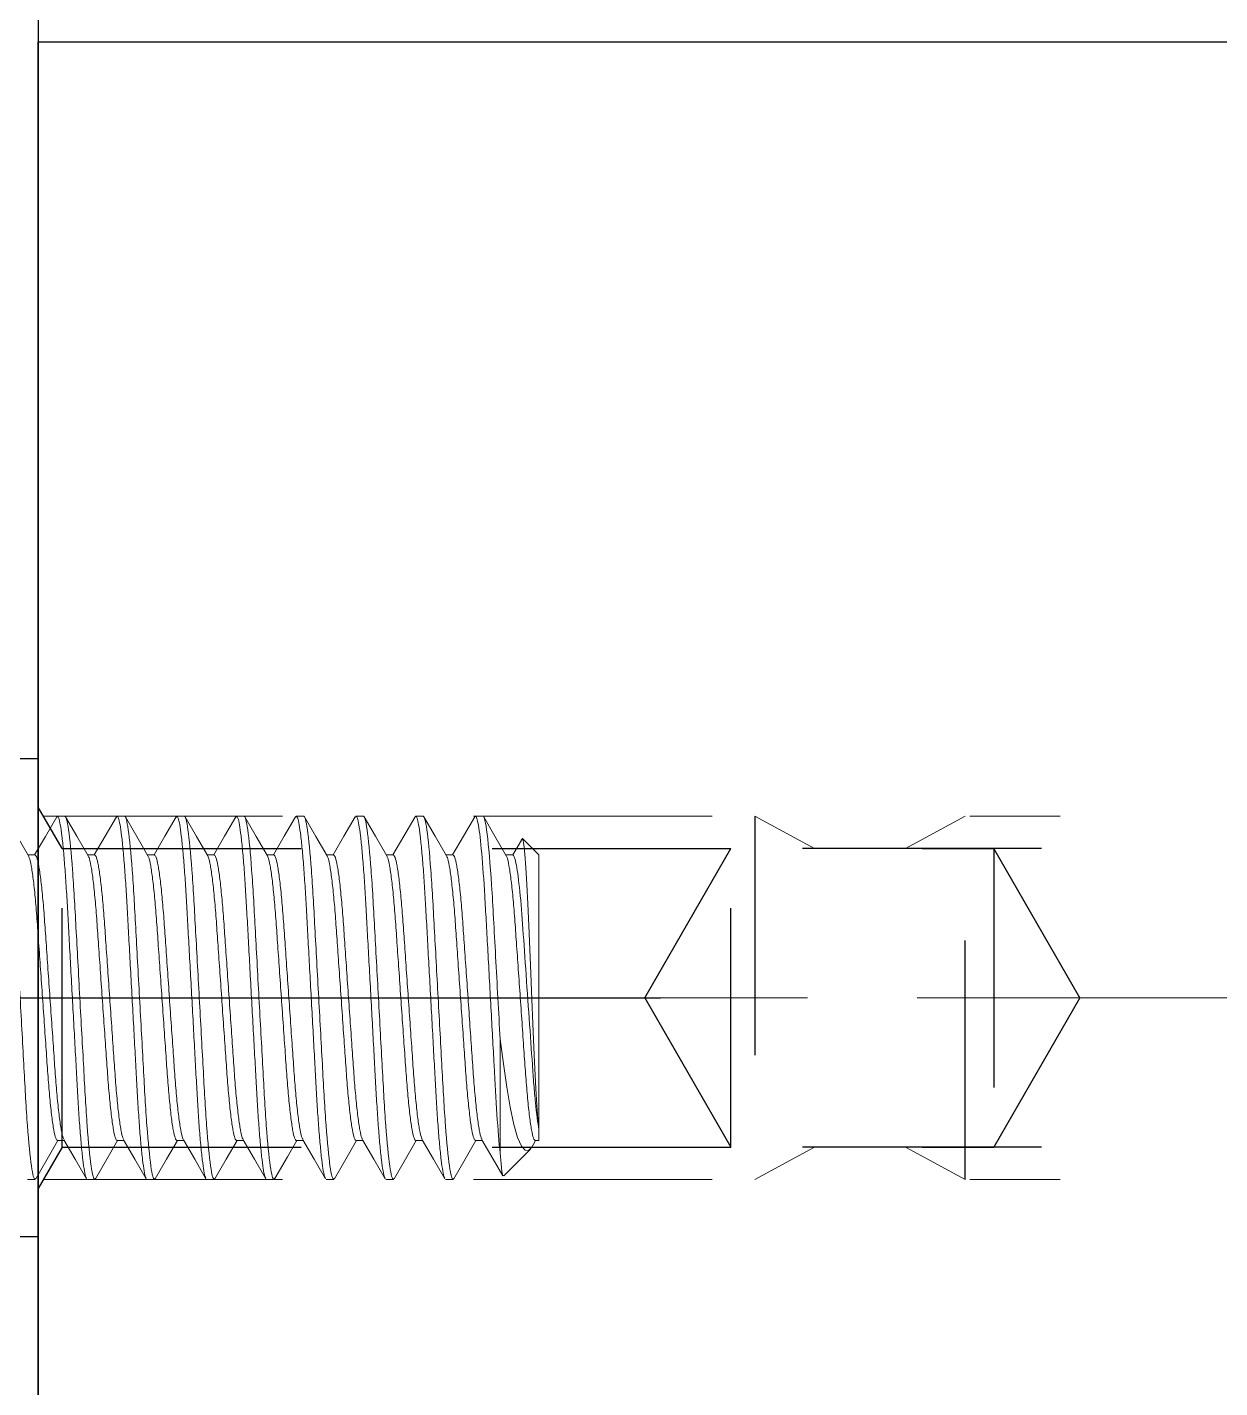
# Model space of a CAD drawing. Extents: x -73 to 76, y -94 to 26.
# Drawn here: x -19.263 to -18.638, y 12.153 to 12.865 of the extents above; entities that cross this region are included whole.
import ezdxf

# ---------------------------------------------------------------- set-up
doc = ezdxf.new("R2010")
doc.units = 0
doc.header["$MEASUREMENT"] = 0
doc.linetypes.add('HIDDEN2', pattern=[0.1875, 0.125, -0.0625])
doc.linetypes.add('SLD-Solid', pattern=[0])
doc.layers.get('0').update_dxf_attribs({"linetype": 'CONTINUOUS'})
for name, color, linetype in [('ARCHETYPE SPACER', 4, 'CONTINUOUS'), ('FASTENERS', 6, 'CONTINUOUS'), ('VENT', 5, 'CONTINUOUS')]:
    doc.layers.add(name, color=color, linetype=linetype)

# ---------------------------------------------------------------- blocks, each defined once
blk = doc.blocks.new('3344 Stile')
blk.add_lwpolyline([(0, 0.113), (-0.713, 0.113, -0.414214), (-0.775, 0.175), (-0.775, 3.74937, -0.341643), (-0.72858, 3.80938, -0.036128), (-0.31693, 3.88502, -0.337021), (-0.25258, 3.84639, 0.306807), (-0.195, 3.80739), (0, 3.80739), (0.195, 3.80739, 0.306807), (0.25258, 3.84639, -0.337021), (0.31693, 3.88502, -0.036128), (0.72858, 3.80938, -0.341643), (0.775, 3.74937), (0.775, 0.175, -0.414214), (0.713, 0.113)], format="xyb", close=True)
blk = doc.blocks.new('A$C3B313A15')
at = {"layer": 'ARCHETYPE SPACER'}
blk.add_lwpolyline([(1.17062, 0), (1.17062, 1), (0.04562, 1), (0.04562, 0.875), (0.18312, 0.875), (0.18312, 0.125), (0.04562, 0.125), (0.04562, 0)], close=True, dxfattribs=at)
at = {"layer": 'ARCHETYPE SPACER', "linetype": 'HIDDEN2', "lineweight": 30, "extrusion": (0.866025, -0.5, 0)}
for points, elevation in [([(1.07969, 0), (1.10471, 0)], 0.71391), ([(0.74578, 0), (0.83595, 0)], 0.29173), ([(0.85961, 0), (0.76945, 0)], 0.48889)]:
    blk.add_lwpolyline(points, dxfattribs=dict(at, elevation=elevation))
at = {"layer": 'ARCHETYPE SPACER', "linetype": 'HIDDEN2', "lineweight": 15, "extrusion": (0, 1, 0)}
for points, elevation in [([(-0.18586, 0), (-0.68312, 0)], 0.595), ([(-1.16788, 0), (-0.79562, 0)], 0.595), ([(-0.9357, 0), (-0.03812, 0)], 0.5), ([(-0.54303, 0), (-1.25312, 0)], 0.5), ([(-0.18586, 0), (-0.68312, 0)], 0.405), ([(-1.16788, 0), (-0.79562, 0)], 0.405)]:
    blk.add_lwpolyline(points, dxfattribs=dict(at, elevation=elevation))
at = {"layer": 'ARCHETYPE SPACER', "linetype": 'HIDDEN2', "lineweight": 15, "extrusion": (-0.476011, -0.87944, 0)}
for points, elevation in [([(0.31973, 0), (0.35527, 0)], -0.84963), ([(0.50691, 0), (0.47138, 0)], -0.7349)]:
    blk.add_lwpolyline(points, dxfattribs=dict(at, elevation=elevation))
at = {"layer": 'ARCHETYPE SPACER', "linetype": 'HIDDEN2', "lineweight": 30, "extrusion": (1, 0, 0)}
for points, elevation in [([(0.405, 0), (0.595, 0)], 0.68562), ([(0.595, 0), (0.405, 0)], 0.79562), ([(0.57809, 0), (0.42191, 0)], 0.67062), ([(0.42191, 0), (0.57809, 0)], 0.80812), ([(0.42191, 0), (0.57809, 0)], 1.15811)]:
    blk.add_lwpolyline(points, dxfattribs=dict(at, elevation=elevation))
at = {"layer": 'ARCHETYPE SPACER', "linetype": 'HIDDEN2', "lineweight": 15, "extrusion": (0.476011, -0.87944, 0)}
for points, elevation in [([(0.98292, 0), (0.94739, 0)], -0.14454), ([(0.79574, 0), (0.83128, 0)], -0.02981)]:
    blk.add_lwpolyline(points, dxfattribs=dict(at, elevation=elevation))
at = {"layer": 'ARCHETYPE SPACER', "linetype": 'HIDDEN2', "lineweight": 30, "extrusion": (0, 1, 0)}
for points, elevation in [([(-0.19563, 0), (-0.80812, 0)], 0.57809), ([(-1.15811, 0), (-0.67062, 0)], 0.57809), ([(-0.19563, 0), (-0.80812, 0)], 0.42191), ([(-1.15811, 0), (-0.67062, 0)], 0.42191)]:
    blk.add_lwpolyline(points, dxfattribs=dict(at, elevation=elevation))
at = {"layer": 'ARCHETYPE SPACER', "linetype": 'HIDDEN2', "lineweight": 30, "extrusion": (0.866025, 0.5, 0)}
for points, elevation in [([(0.00641, 0), (0.09658, 0)], 0.98889), ([(0.12025, 0), (0.03008, 0)], 0.79173), ([(-0.21367, 0), (-0.23868, 0)], 1.21391)]:
    blk.add_lwpolyline(points, dxfattribs=dict(at, elevation=elevation))
blk = doc.blocks.new('A$C675868D8')
at = {"layer": 'FASTENERS', "linetype": 'SLD-Solid', "lineweight": 15}
for p, q in [((0.37843, 0.2815), (0.38234, 0.2815)), ((0.40968, 0.2815), (0.41359, 0.2815)), ((0.44093, 0.2815), (0.44484, 0.2815)), ((0.47218, 0.2815), (0.47609, 0.2815)), ((0.50343, 0.2815), (0.50734, 0.2815)), ((0.53468, 0.2815), (0.53859, 0.2815)), ((0.56593, 0.2815), (0.56984, 0.2815)), ((0.59718, 0.2815), (0.60109, 0.2815)), ((0.62172, 0.26987), (0.61671, 0.2612)), ((0.63039, 0.2612), (0.62172, 0.26987)), ((0.36671, 0.2612), (0.36306, 0.2612)), ((0.39796, 0.2612), (0.39431, 0.2612)), ((0.42921, 0.2612), (0.42556, 0.2612)), ((0.46046, 0.2612), (0.45681, 0.2612)), ((0.49171, 0.2612), (0.48806, 0.2612)), ((0.52296, 0.2612), (0.51931, 0.2612)), ((0.55421, 0.2612), (0.55056, 0.2612)), ((0.58546, 0.2612), (0.58181, 0.2612)), ((0.61671, 0.2612), (0.61306, 0.2612)), ((0.63039, 0.11764), (0.63039, 0.2612)), ((0.61009, 0.16485), (0.61009, 0.1053)), ((0.63039, 0.1118), (0.63039, 0.11764)), ((0.37843, 0.1118), (0.38209, 0.1118)), ((0.40968, 0.1118), (0.41334, 0.1118)), ((0.44093, 0.1118), (0.44459, 0.1118)), ((0.47218, 0.1118), (0.47584, 0.1118)), ((0.50343, 0.1118), (0.50709, 0.1118)), ((0.53468, 0.1118), (0.53834, 0.1118)), ((0.56593, 0.1118), (0.56959, 0.1118)), ((0.59718, 0.1118), (0.60084, 0.1118)), ((0.61199, 0.0934), (0.62589, 0.1073)), ((0.62719, 0.10924), (0.62868, 0.1118)), ((0.62843, 0.1118), (0.63039, 0.1118)), ((0.36671, 0.0915), (0.36281, 0.0915)), ((0.39796, 0.0915), (0.39406, 0.0915)), ((0.42921, 0.0915), (0.42531, 0.0915)), ((0.46046, 0.0915), (0.45656, 0.0915)), ((0.49171, 0.0915), (0.48781, 0.0915)), ((0.52296, 0.0915), (0.51906, 0.0915)), ((0.55421, 0.0915), (0.55031, 0.0915)), ((0.58546, 0.0915), (0.58156, 0.0915))]:
    blk.add_line(p, q, dxfattribs=at)
at = {"layer": 'FASTENERS', "linetype": 'SLD-Solid', "lineweight": 15, "flags": 128}
for points in [[(0.36331, 0.26076), (0.3574, 0.27095), (0.35148, 0.28116)], [(0.37804, 0.28115), (0.37212, 0.27094), (0.36647, 0.2612)], [(0.39456, 0.26077), (0.38864, 0.27096), (0.38273, 0.28116)], [(0.40929, 0.28115), (0.40337, 0.27095), (0.39772, 0.2612)], [(0.42582, 0.26075), (0.42064, 0.26967), (0.41399, 0.28114)], [(0.44054, 0.28115), (0.43462, 0.27095), (0.42897, 0.2612)], [(0.45708, 0.26074), (0.45116, 0.27093), (0.44524, 0.28114)], [(0.47179, 0.28115), (0.46587, 0.27095), (0.46022, 0.2612)], [(0.48833, 0.26074), (0.48241, 0.27093), (0.47649, 0.28114)], [(0.50304, 0.28116), (0.49713, 0.27095), (0.49147, 0.2612)], [(0.51957, 0.26076), (0.51365, 0.27094), (0.50774, 0.28114)], [(0.53429, 0.28116), (0.52838, 0.27096), (0.52272, 0.2612)], [(0.5508, 0.26078), (0.54488, 0.27097), (0.53897, 0.28118)], [(0.56554, 0.28116), (0.55963, 0.27096), (0.55397, 0.2612)], [(0.58205, 0.26078), (0.57613, 0.27098), (0.57021, 0.28119)], [(0.59679, 0.28116), (0.59088, 0.27096), (0.58522, 0.2612)], [(0.61331, 0.26077), (0.6074, 0.27095), (0.60149, 0.28115)], [(0.62117, 0.26891), (0.62121, 0.26917), (0.62172, 0.26987)], [(0.63039, 0.11764), (0.62984, 0.12293), (0.62928, 0.13025), (0.62876, 0.13898), (0.62827, 0.14938), (0.62778, 0.16057), (0.62725, 0.17284), (0.6267, 0.18574), (0.62614, 0.19913), (0.62562, 0.21189), (0.62511, 0.22438), (0.62463, 0.23556), (0.62411, 0.24579), (0.62356, 0.25457), (0.623, 0.26169), (0.62247, 0.26659), (0.62195, 0.26938), (0.62172, 0.26987)], [(0.62711, 0.10928), (0.62663, 0.10828), (0.62496, 0.10659), (0.62321, 0.10671), (0.62125, 0.10894), (0.61924, 0.11344), (0.61726, 0.12018), (0.61532, 0.1292), (0.61358, 0.13975), (0.61184, 0.152), (0.61009, 0.16485)], [(0.3671, 0.09184), (0.37302, 0.10204), (0.37868, 0.1118)], [(0.38183, 0.11225), (0.38775, 0.10205), (0.39366, 0.09185)], [(0.39836, 0.09185), (0.40428, 0.10205), (0.40993, 0.1118)], [(0.41308, 0.11224), (0.419, 0.10205), (0.42491, 0.09185)], [(0.42962, 0.09186), (0.43553, 0.10206), (0.44118, 0.1118)], [(0.44433, 0.11224), (0.45025, 0.10205), (0.45616, 0.09185)], [(0.46087, 0.09186), (0.46679, 0.10207), (0.47243, 0.1118)], [(0.47558, 0.11224), (0.4815, 0.10205), (0.48741, 0.09184)], [(0.49213, 0.09189), (0.49878, 0.10336), (0.50368, 0.1118)], [(0.50684, 0.11224), (0.51275, 0.10204), (0.51867, 0.09184)], [(0.52335, 0.09184), (0.52927, 0.10204), (0.53493, 0.1118)], [(0.53809, 0.11223), (0.544, 0.10204), (0.54992, 0.09184)], [(0.55459, 0.09181), (0.56051, 0.10202), (0.56618, 0.1118)], [(0.56934, 0.11223), (0.57525, 0.10204), (0.58117, 0.09184)], [(0.58584, 0.09181), (0.59176, 0.10202), (0.59743, 0.1118)], [(0.60059, 0.11223), (0.60651, 0.10204), (0.61152, 0.09338)], [(0.61009, 0.1053), (0.61055, 0.09969), (0.61101, 0.09571), (0.61153, 0.09338), (0.61181, 0.09357)]]:
    blk.add_lwpolyline(points, dxfattribs=at)
at = {"layer": 'FASTENERS', "linetype": 'SLD-Solid', "lineweight": 15}
for points, knots in [([(0.36671, 0.0915), (0.36615, 0.0915), (0.36549, 0.09381), (0.36412, 0.10344), (0.3634, 0.11075), (0.36241, 0.12407), (0.36209, 0.12889), (0.3615, 0.13894), (0.36122, 0.14416), (0.3603, 0.16108), (0.3596, 0.17377), (0.3582, 0.19923), (0.35751, 0.21192), (0.35658, 0.22884), (0.3563, 0.23406), (0.35571, 0.24411), (0.35539, 0.24893), (0.3544, 0.26225), (0.35369, 0.26956), (0.35231, 0.27919), (0.35165, 0.2815), (0.35109, 0.2815)], [0, 0, 0, 0, 0.125, 0.125, 0.25, 0.25, 0.3125, 0.3125, 0.375, 0.375, 0.5, 0.5, 0.625, 0.625, 0.6875, 0.6875, 0.75, 0.75, 0.875, 0.875, 1, 1, 1, 1]), ([(0.39365, 0.09212), (0.39355, 0.09224), (0.3932, 0.09264), (0.39256, 0.09576), (0.39173, 0.10143), (0.3909, 0.10943), (0.39008, 0.11928), (0.38931, 0.13059), (0.38862, 0.14311), (0.38788, 0.15672), (0.38708, 0.17132), (0.38625, 0.1865), (0.38541, 0.20168), (0.38461, 0.21628), (0.38387, 0.22989), (0.38318, 0.24241), (0.38241, 0.25372), (0.38159, 0.26358), (0.38076, 0.27156), (0.37993, 0.2773), (0.37915, 0.28085), (0.37867, 0.28129), (0.37843, 0.2815)], [0, 0, 0, 0, 0.021791, 0.073266, 0.125624, 0.178209, 0.230344, 0.281388, 0.330998, 0.381548, 0.433387, 0.485896, 0.538405, 0.590245, 0.640795, 0.690405, 0.741449, 0.793584, 0.846169, 0.898527, 0.950002, 1, 1, 1, 1]), ([(0.39796, 0.0915), (0.3974, 0.0915), (0.39674, 0.09381), (0.39537, 0.10344), (0.39465, 0.11075), (0.39366, 0.12407), (0.39334, 0.12889), (0.39275, 0.13894), (0.39247, 0.14416), (0.39155, 0.16108), (0.39085, 0.17377), (0.38945, 0.19923), (0.38876, 0.21192), (0.38783, 0.22884), (0.38755, 0.23406), (0.38696, 0.24411), (0.38664, 0.24893), (0.38565, 0.26225), (0.38494, 0.26956), (0.38356, 0.27919), (0.3829, 0.2815), (0.38234, 0.2815)], [0, 0, 0, 0, 0.125, 0.125, 0.25, 0.25, 0.3125, 0.3125, 0.375, 0.375, 0.5, 0.5, 0.625, 0.625, 0.6875, 0.6875, 0.75, 0.75, 0.875, 0.875, 1, 1, 1, 1]), ([(0.4249, 0.09212), (0.4248, 0.09224), (0.42445, 0.09264), (0.42381, 0.09576), (0.42298, 0.10143), (0.42215, 0.10943), (0.42133, 0.11928), (0.42056, 0.13059), (0.41987, 0.14311), (0.41913, 0.15672), (0.41833, 0.17132), (0.4175, 0.1865), (0.41666, 0.20168), (0.41586, 0.21628), (0.41512, 0.22989), (0.41443, 0.24241), (0.41366, 0.25372), (0.41284, 0.26358), (0.41201, 0.27156), (0.41118, 0.2773), (0.4104, 0.28085), (0.40992, 0.28129), (0.40968, 0.2815)], [0, 0, 0, 0, 0.021873, 0.073343, 0.125698, 0.178278, 0.230408, 0.281448, 0.331054, 0.3816, 0.433435, 0.48594, 0.538444, 0.590279, 0.640825, 0.690431, 0.741471, 0.793602, 0.846182, 0.898536, 0.950006, 1, 1, 1, 1]), ([(0.42921, 0.0915), (0.42865, 0.0915), (0.42799, 0.09381), (0.42662, 0.10344), (0.4259, 0.11075), (0.42491, 0.12407), (0.42459, 0.12889), (0.424, 0.13894), (0.42372, 0.14416), (0.4228, 0.16108), (0.4221, 0.17377), (0.4207, 0.19923), (0.42001, 0.21192), (0.41908, 0.22884), (0.4188, 0.23406), (0.41821, 0.24411), (0.41789, 0.24893), (0.4169, 0.26225), (0.41619, 0.26956), (0.41481, 0.27919), (0.41415, 0.2815), (0.41359, 0.2815)], [0, 0, 0, 0, 0.125, 0.125, 0.25, 0.25, 0.3125, 0.3125, 0.375, 0.375, 0.5, 0.5, 0.625, 0.625, 0.6875, 0.6875, 0.75, 0.75, 0.875, 0.875, 1, 1, 1, 1]), ([(0.45616, 0.09212), (0.45605, 0.09224), (0.4557, 0.09264), (0.45506, 0.09576), (0.45423, 0.10143), (0.4534, 0.10943), (0.45258, 0.11928), (0.45181, 0.13059), (0.45112, 0.14311), (0.45038, 0.15672), (0.44958, 0.17132), (0.44875, 0.1865), (0.44791, 0.20168), (0.44711, 0.21628), (0.44637, 0.22989), (0.44568, 0.24241), (0.44491, 0.25372), (0.44409, 0.26358), (0.44326, 0.27156), (0.44243, 0.2773), (0.44165, 0.28085), (0.44117, 0.28129), (0.44093, 0.2815)], [0, 0, 0, 0, 0.021944, 0.07341, 0.125761, 0.178337, 0.230464, 0.2815, 0.331102, 0.381645, 0.433476, 0.485977, 0.538478, 0.590309, 0.640851, 0.690454, 0.74149, 0.793617, 0.846193, 0.898543, 0.95001, 1, 1, 1, 1]), ([(0.46046, 0.0915), (0.4599, 0.0915), (0.45924, 0.09381), (0.45787, 0.10344), (0.45715, 0.11075), (0.45616, 0.12407), (0.45584, 0.12889), (0.45525, 0.13894), (0.45497, 0.14416), (0.45405, 0.16108), (0.45335, 0.17377), (0.45195, 0.19923), (0.45126, 0.21192), (0.45033, 0.22884), (0.45005, 0.23406), (0.44946, 0.24411), (0.44914, 0.24893), (0.44815, 0.26225), (0.44744, 0.26956), (0.44606, 0.27919), (0.4454, 0.2815), (0.44484, 0.2815)], [0, 0, 0, 0, 0.125, 0.125, 0.25, 0.25, 0.3125, 0.3125, 0.375, 0.375, 0.5, 0.5, 0.625, 0.625, 0.6875, 0.6875, 0.75, 0.75, 0.875, 0.875, 1, 1, 1, 1]), ([(0.48741, 0.09212), (0.4873, 0.09224), (0.48695, 0.09264), (0.48631, 0.09576), (0.48548, 0.10143), (0.48465, 0.10943), (0.48383, 0.11928), (0.48306, 0.13059), (0.48237, 0.14311), (0.48163, 0.15672), (0.48083, 0.17132), (0.48, 0.1865), (0.47916, 0.20168), (0.47836, 0.21628), (0.47762, 0.22989), (0.47693, 0.24241), (0.47616, 0.25372), (0.47534, 0.26358), (0.47451, 0.27156), (0.47368, 0.2773), (0.4729, 0.28085), (0.47242, 0.28129), (0.47218, 0.2815)], [0, 0, 0, 0, 0.022023, 0.073486, 0.125832, 0.178404, 0.230527, 0.281558, 0.331157, 0.381695, 0.433522, 0.486019, 0.538515, 0.590342, 0.640881, 0.690479, 0.741511, 0.793633, 0.846205, 0.898552, 0.950014, 1, 1, 1, 1]), ([(0.49171, 0.0915), (0.49115, 0.0915), (0.49049, 0.09381), (0.48912, 0.10344), (0.4884, 0.11075), (0.48741, 0.12407), (0.48709, 0.12889), (0.4865, 0.13894), (0.48622, 0.14416), (0.4853, 0.16108), (0.4846, 0.17377), (0.4832, 0.19923), (0.48251, 0.21192), (0.48158, 0.22884), (0.4813, 0.23406), (0.48071, 0.24411), (0.48039, 0.24893), (0.4794, 0.26225), (0.47869, 0.26956), (0.47731, 0.27919), (0.47665, 0.2815), (0.47609, 0.2815)], [0, 0, 0, 0, 0.125, 0.125, 0.25, 0.25, 0.3125, 0.3125, 0.375, 0.375, 0.5, 0.5, 0.625, 0.625, 0.6875, 0.6875, 0.75, 0.75, 0.875, 0.875, 1, 1, 1, 1]), ([(0.51866, 0.09212), (0.51855, 0.09224), (0.5182, 0.09264), (0.51756, 0.09576), (0.51673, 0.10143), (0.5159, 0.10943), (0.51508, 0.11928), (0.51431, 0.13059), (0.51362, 0.14311), (0.51288, 0.15672), (0.51208, 0.17132), (0.51125, 0.1865), (0.51041, 0.20168), (0.50961, 0.21628), (0.50887, 0.22989), (0.50818, 0.24241), (0.50741, 0.25372), (0.50659, 0.26358), (0.50576, 0.27156), (0.50493, 0.2773), (0.50415, 0.28085), (0.50367, 0.28129), (0.50343, 0.2815)], [0, 0, 0, 0, 0.022112, 0.07357, 0.125911, 0.178478, 0.230596, 0.281623, 0.331217, 0.381751, 0.433573, 0.486065, 0.538557, 0.590379, 0.640913, 0.690507, 0.741534, 0.793652, 0.846219, 0.898561, 0.950019, 1, 1, 1, 1]), ([(0.52296, 0.0915), (0.5224, 0.0915), (0.52174, 0.09381), (0.52037, 0.10344), (0.51965, 0.11075), (0.51866, 0.12407), (0.51834, 0.12889), (0.51775, 0.13894), (0.51747, 0.14416), (0.51655, 0.16108), (0.51585, 0.17377), (0.51445, 0.19923), (0.51376, 0.21192), (0.51283, 0.22884), (0.51255, 0.23406), (0.51196, 0.24411), (0.51164, 0.24893), (0.51065, 0.26225), (0.50994, 0.26956), (0.50856, 0.27919), (0.5079, 0.2815), (0.50734, 0.2815)], [0, 0, 0, 0, 0.125, 0.125, 0.25, 0.25, 0.3125, 0.3125, 0.375, 0.375, 0.5, 0.5, 0.625, 0.625, 0.6875, 0.6875, 0.75, 0.75, 0.875, 0.875, 1, 1, 1, 1]), ([(0.54991, 0.09211), (0.5498, 0.09224), (0.54946, 0.09264), (0.54881, 0.09576), (0.54798, 0.10143), (0.54715, 0.10943), (0.54633, 0.11928), (0.54556, 0.13059), (0.54487, 0.14311), (0.54413, 0.15672), (0.54333, 0.17132), (0.5425, 0.1865), (0.54166, 0.20168), (0.54086, 0.21628), (0.54012, 0.22989), (0.53943, 0.24241), (0.53866, 0.25372), (0.53784, 0.26358), (0.53701, 0.27156), (0.53618, 0.2773), (0.5354, 0.28085), (0.53492, 0.28129), (0.53468, 0.2815)], [0, 0, 0, 0, 0.022208, 0.073661, 0.125997, 0.178559, 0.230672, 0.281694, 0.331283, 0.381812, 0.433629, 0.486116, 0.538602, 0.59042, 0.640949, 0.690538, 0.74156, 0.793672, 0.846234, 0.898571, 0.950024, 1, 1, 1, 1]), ([(0.55421, 0.0915), (0.55365, 0.0915), (0.55299, 0.09381), (0.55162, 0.10344), (0.5509, 0.11075), (0.54991, 0.12407), (0.54959, 0.12889), (0.549, 0.13894), (0.54872, 0.14416), (0.5478, 0.16108), (0.5471, 0.17377), (0.5457, 0.19923), (0.54501, 0.21192), (0.54408, 0.22884), (0.5438, 0.23406), (0.54321, 0.24411), (0.54289, 0.24893), (0.5419, 0.26225), (0.54119, 0.26956), (0.53981, 0.27919), (0.53915, 0.2815), (0.53859, 0.2815)], [0, 0, 0, 0, 0.125, 0.125, 0.25, 0.25, 0.3125, 0.3125, 0.375, 0.375, 0.5, 0.5, 0.625, 0.625, 0.6875, 0.6875, 0.75, 0.75, 0.875, 0.875, 1, 1, 1, 1]), ([(0.58116, 0.09211), (0.58106, 0.09223), (0.58071, 0.09263), (0.58006, 0.09576), (0.57923, 0.10143), (0.5784, 0.10943), (0.57758, 0.11928), (0.57681, 0.13059), (0.57612, 0.14311), (0.57538, 0.15672), (0.57458, 0.17132), (0.57375, 0.1865), (0.57291, 0.20168), (0.57211, 0.21628), (0.57137, 0.22989), (0.57068, 0.24241), (0.56991, 0.25372), (0.56909, 0.26358), (0.56826, 0.27156), (0.56743, 0.2773), (0.56665, 0.28085), (0.56617, 0.28129), (0.56593, 0.2815)], [0, 0, 0, 0, 0.022312, 0.07376, 0.126091, 0.178647, 0.230754, 0.281771, 0.331354, 0.381878, 0.43369, 0.486171, 0.538652, 0.590463, 0.640987, 0.690571, 0.741587, 0.793694, 0.846251, 0.898582, 0.950029, 1, 1, 1, 1]), ([(0.58546, 0.0915), (0.5849, 0.0915), (0.58424, 0.09381), (0.58287, 0.10344), (0.58215, 0.11075), (0.58116, 0.12407), (0.58084, 0.12889), (0.58025, 0.13894), (0.57997, 0.14416), (0.57905, 0.16108), (0.57835, 0.17377), (0.57695, 0.19923), (0.57626, 0.21192), (0.57533, 0.22884), (0.57505, 0.23406), (0.57446, 0.24411), (0.57414, 0.24893), (0.57315, 0.26225), (0.57244, 0.26956), (0.57106, 0.27919), (0.5704, 0.2815), (0.56984, 0.2815)], [0, 0, 0, 0, 0.125, 0.125, 0.25, 0.25, 0.3125, 0.3125, 0.375, 0.375, 0.5, 0.5, 0.625, 0.625, 0.6875, 0.6875, 0.75, 0.75, 0.875, 0.875, 1, 1, 1, 1]), ([(0.61009, 0.1053), (0.60951, 0.11076), (0.60894, 0.11773), (0.60789, 0.13337), (0.60745, 0.14179), (0.60641, 0.16062), (0.60585, 0.17096), (0.6047, 0.19195), (0.60411, 0.20258), (0.6033, 0.21746), (0.60304, 0.22225), (0.60254, 0.23133), (0.60231, 0.23557), (0.60157, 0.24798), (0.60102, 0.25567), (0.59988, 0.26838), (0.5993, 0.27338), (0.59818, 0.27994), (0.59765, 0.2815), (0.59718, 0.2815)], [0, 0, 0, 0, 0.125, 0.125, 0.25, 0.25, 0.375, 0.375, 0.5, 0.5, 0.5625, 0.5625, 0.625, 0.625, 0.75, 0.75, 0.875, 0.875, 1, 1, 1, 1]), ([(0.61009, 0.16485), (0.60932, 0.17884), (0.60849, 0.19395), (0.60734, 0.21495), (0.60697, 0.22166), (0.60629, 0.23411), (0.60598, 0.23986), (0.6049, 0.25639), (0.60409, 0.26586), (0.6025, 0.27844), (0.60173, 0.2815), (0.60109, 0.2815)], [0, 0, 0, 0, 0.25, 0.25, 0.375, 0.375, 0.5, 0.5, 0.75, 0.75, 1, 1, 1, 1]), ([(0.37843, 0.1118), (0.37814, 0.11206), (0.37753, 0.1126), (0.37652, 0.117), (0.37548, 0.12401), (0.37446, 0.13349), (0.37351, 0.1448), (0.37264, 0.15761), (0.37166, 0.17164), (0.37062, 0.1865), (0.36959, 0.20136), (0.3686, 0.21539), (0.36773, 0.2282), (0.36678, 0.23951), (0.36576, 0.24901), (0.36472, 0.25593), (0.36389, 0.25979), (0.36345, 0.26029), (0.36331, 0.26044)], [0, 0, 0, 0, 0.063179, 0.12846, 0.194621, 0.260339, 0.324342, 0.386933, 0.451639, 0.517652, 0.583664, 0.648371, 0.710962, 0.774965, 0.840683, 0.906844, 0.972124, 1, 1, 1, 1]), ([(0.38183, 0.11257), (0.3817, 0.11272), (0.38126, 0.11321), (0.38043, 0.11707), (0.37939, 0.12399), (0.37836, 0.13349), (0.37741, 0.1448), (0.37655, 0.15761), (0.37556, 0.17164), (0.37453, 0.1865), (0.37349, 0.20136), (0.37251, 0.21539), (0.37164, 0.2282), (0.37069, 0.23951), (0.36967, 0.24899), (0.36862, 0.256), (0.36762, 0.2604), (0.36701, 0.26094), (0.36671, 0.2612)], [0, 0, 0, 0, 0.027547, 0.092849, 0.159033, 0.224773, 0.288798, 0.35141, 0.416138, 0.482173, 0.548208, 0.612936, 0.675548, 0.739573, 0.805313, 0.871497, 0.936799, 1, 1, 1, 1]), ([(0.40968, 0.1118), (0.40939, 0.11206), (0.40878, 0.1126), (0.40777, 0.117), (0.40673, 0.12401), (0.40571, 0.13349), (0.40476, 0.1448), (0.40389, 0.15761), (0.40291, 0.17164), (0.40187, 0.1865), (0.40084, 0.20136), (0.39985, 0.21539), (0.39898, 0.2282), (0.39803, 0.23951), (0.39701, 0.24901), (0.39597, 0.25593), (0.39514, 0.2598), (0.39469, 0.26029), (0.39456, 0.26044)], [0, 0, 0, 0, 0.063164, 0.12843, 0.194575, 0.260277, 0.324265, 0.386841, 0.451533, 0.51753, 0.583527, 0.648218, 0.710794, 0.774782, 0.840484, 0.90663, 0.971895, 1, 1, 1, 1]), ([(0.41308, 0.11257), (0.41295, 0.11272), (0.41251, 0.11321), (0.41168, 0.11707), (0.41064, 0.12399), (0.40961, 0.13349), (0.40866, 0.1448), (0.4078, 0.15761), (0.40681, 0.17164), (0.40578, 0.1865), (0.40474, 0.20136), (0.40376, 0.21539), (0.40289, 0.2282), (0.40194, 0.23951), (0.40092, 0.24899), (0.39987, 0.256), (0.39887, 0.2604), (0.39826, 0.26094), (0.39796, 0.2612)], [0, 0, 0, 0, 0.02764, 0.092936, 0.159113, 0.224847, 0.288866, 0.351472, 0.416194, 0.482223, 0.548251, 0.612973, 0.675579, 0.739598, 0.805332, 0.871509, 0.936805, 1, 1, 1, 1]), ([(0.44093, 0.1118), (0.44064, 0.11206), (0.44003, 0.1126), (0.43902, 0.117), (0.43798, 0.12401), (0.43696, 0.13349), (0.43601, 0.1448), (0.43514, 0.15761), (0.43416, 0.17164), (0.43312, 0.1865), (0.43209, 0.20136), (0.4311, 0.21539), (0.43023, 0.2282), (0.42928, 0.23951), (0.42826, 0.24901), (0.42722, 0.25593), (0.42639, 0.25978), (0.42595, 0.26028), (0.42582, 0.26043)], [0, 0, 0, 0, 0.06321, 0.128522, 0.194714, 0.260464, 0.324498, 0.387119, 0.451857, 0.517901, 0.583945, 0.648683, 0.711304, 0.775338, 0.841087, 0.90728, 0.972592, 1, 1, 1, 1]), ([(0.44433, 0.11257), (0.4442, 0.11271), (0.44376, 0.11321), (0.44293, 0.11707), (0.44189, 0.12399), (0.44086, 0.13349), (0.43991, 0.1448), (0.43905, 0.15761), (0.43806, 0.17164), (0.43703, 0.1865), (0.43599, 0.20136), (0.43501, 0.21539), (0.43414, 0.2282), (0.43319, 0.23951), (0.43217, 0.24899), (0.43112, 0.256), (0.43012, 0.2604), (0.42951, 0.26094), (0.42921, 0.2612)], [0, 0, 0, 0, 0.02774, 0.09303, 0.1592, 0.224927, 0.288939, 0.351539, 0.416254, 0.482276, 0.548298, 0.613013, 0.675613, 0.739625, 0.805352, 0.871522, 0.936812, 1, 1, 1, 1]), ([(0.47218, 0.1118), (0.47189, 0.11206), (0.47128, 0.1126), (0.47027, 0.117), (0.46923, 0.12401), (0.46821, 0.13349), (0.46726, 0.1448), (0.46639, 0.15761), (0.46541, 0.17164), (0.46437, 0.1865), (0.46334, 0.20136), (0.46235, 0.21539), (0.46148, 0.2282), (0.46053, 0.23951), (0.45951, 0.24901), (0.45847, 0.25592), (0.45764, 0.25977), (0.45721, 0.26027), (0.45708, 0.26042)], [0, 0, 0, 0, 0.063245, 0.128594, 0.194823, 0.26061, 0.32468, 0.387336, 0.45211, 0.518191, 0.584272, 0.649046, 0.711702, 0.775772, 0.841558, 0.907788, 0.973136, 1, 1, 1, 1]), ([(0.47558, 0.11256), (0.47545, 0.11271), (0.47501, 0.11321), (0.47418, 0.11707), (0.47314, 0.12399), (0.47211, 0.13349), (0.47116, 0.1448), (0.4703, 0.15761), (0.46931, 0.17164), (0.46828, 0.1865), (0.46724, 0.20136), (0.46626, 0.21539), (0.46539, 0.2282), (0.46444, 0.23951), (0.46342, 0.24899), (0.46237, 0.256), (0.46137, 0.2604), (0.46076, 0.26094), (0.46046, 0.2612)], [0, 0, 0, 0, 0.027849, 0.093131, 0.159294, 0.225013, 0.289018, 0.351611, 0.416319, 0.482334, 0.548348, 0.613057, 0.675649, 0.739654, 0.805374, 0.871537, 0.936819, 1, 1, 1, 1]), ([(0.50343, 0.1118), (0.50314, 0.11206), (0.50253, 0.1126), (0.50152, 0.117), (0.50048, 0.12401), (0.49946, 0.13349), (0.49851, 0.1448), (0.49764, 0.15761), (0.49666, 0.17164), (0.49562, 0.1865), (0.49459, 0.20136), (0.4936, 0.21539), (0.49273, 0.2282), (0.49178, 0.23951), (0.49076, 0.24901), (0.48972, 0.25593), (0.48889, 0.25978), (0.48846, 0.26027), (0.48833, 0.26042)], [0, 0, 0, 0, 0.063234, 0.128571, 0.194789, 0.260563, 0.324622, 0.387267, 0.452029, 0.518099, 0.584168, 0.648931, 0.711576, 0.775634, 0.841409, 0.907627, 0.972964, 1, 1, 1, 1]), ([(0.50683, 0.11256), (0.5067, 0.11271), (0.50626, 0.11321), (0.50543, 0.11707), (0.50439, 0.12399), (0.50336, 0.13349), (0.50241, 0.1448), (0.50155, 0.15761), (0.50056, 0.17164), (0.49953, 0.1865), (0.49849, 0.20136), (0.49751, 0.21539), (0.49664, 0.2282), (0.49569, 0.23951), (0.49467, 0.24899), (0.49362, 0.256), (0.49262, 0.2604), (0.49201, 0.26094), (0.49171, 0.2612)], [0, 0, 0, 0, 0.027964, 0.093239, 0.159394, 0.225105, 0.289103, 0.351688, 0.416389, 0.482395, 0.548402, 0.613102, 0.675688, 0.739685, 0.805397, 0.871552, 0.936826, 1, 1, 1, 1]), ([(0.53468, 0.1118), (0.53439, 0.11206), (0.53378, 0.1126), (0.53277, 0.117), (0.53173, 0.12401), (0.53071, 0.13349), (0.52976, 0.1448), (0.52889, 0.15761), (0.52791, 0.17164), (0.52687, 0.1865), (0.52584, 0.20136), (0.52485, 0.21539), (0.52398, 0.2282), (0.52303, 0.23951), (0.52201, 0.24901), (0.52097, 0.25593), (0.52014, 0.25979), (0.5197, 0.26028), (0.51957, 0.26043)], [0, 0, 0, 0, 0.063195, 0.128491, 0.194668, 0.260401, 0.32442, 0.387026, 0.451748, 0.517777, 0.583805, 0.648527, 0.711133, 0.775152, 0.840885, 0.907062, 0.972359, 1, 1, 1, 1]), ([(0.53809, 0.11256), (0.53795, 0.11271), (0.53751, 0.1132), (0.53668, 0.11707), (0.53564, 0.12399), (0.53461, 0.13349), (0.53366, 0.1448), (0.5328, 0.15761), (0.53181, 0.17164), (0.53078, 0.1865), (0.52974, 0.20136), (0.52876, 0.21539), (0.52789, 0.2282), (0.52694, 0.23951), (0.52592, 0.24899), (0.52487, 0.256), (0.52387, 0.2604), (0.52326, 0.26094), (0.52296, 0.2612)], [0, 0, 0, 0, 0.028086, 0.093352, 0.159499, 0.225202, 0.289192, 0.351769, 0.416462, 0.48246, 0.548458, 0.613151, 0.675728, 0.739718, 0.805421, 0.871568, 0.936834, 1, 1, 1, 1]), ([(0.56593, 0.1118), (0.56564, 0.11206), (0.56503, 0.1126), (0.56402, 0.117), (0.56298, 0.12401), (0.56196, 0.13349), (0.56101, 0.1448), (0.56014, 0.15761), (0.55916, 0.17164), (0.55812, 0.1865), (0.55709, 0.20136), (0.5561, 0.21539), (0.55523, 0.2282), (0.55428, 0.23951), (0.55326, 0.24901), (0.55222, 0.25593), (0.55138, 0.25981), (0.55094, 0.2603), (0.5508, 0.26046)], [0, 0, 0, 0, 0.063123, 0.128345, 0.194447, 0.260106, 0.324052, 0.386587, 0.451236, 0.51719, 0.583143, 0.647792, 0.710327, 0.774273, 0.839932, 0.906034, 0.971256, 1, 1, 1, 1]), ([(0.56934, 0.11255), (0.5692, 0.11271), (0.56876, 0.1132), (0.56793, 0.11707), (0.56689, 0.12399), (0.56586, 0.13349), (0.56491, 0.1448), (0.56405, 0.15761), (0.56306, 0.17164), (0.56203, 0.1865), (0.56099, 0.20136), (0.56001, 0.21539), (0.55914, 0.2282), (0.55819, 0.23951), (0.55717, 0.24899), (0.55612, 0.256), (0.55512, 0.2604), (0.55451, 0.26094), (0.55421, 0.2612)], [0, 0, 0, 0, 0.028213, 0.093471, 0.159609, 0.225304, 0.289285, 0.351854, 0.416538, 0.482528, 0.548518, 0.613202, 0.675771, 0.739752, 0.805447, 0.871585, 0.936843, 1, 1, 1, 1]), ([(0.59718, 0.1118), (0.59689, 0.11206), (0.59628, 0.1126), (0.59527, 0.117), (0.59423, 0.12401), (0.59321, 0.13349), (0.59226, 0.1448), (0.59139, 0.15761), (0.59041, 0.17164), (0.58937, 0.1865), (0.58834, 0.20136), (0.58735, 0.21539), (0.58648, 0.2282), (0.58553, 0.23951), (0.58451, 0.24901), (0.58347, 0.25593), (0.58263, 0.25981), (0.58219, 0.26031), (0.58205, 0.26046)], [0, 0, 0, 0, 0.063117, 0.128334, 0.19443, 0.260083, 0.324024, 0.386553, 0.451196, 0.517144, 0.583092, 0.647735, 0.710264, 0.774205, 0.839858, 0.905954, 0.97117, 1, 1, 1, 1]), ([(0.60059, 0.11255), (0.60045, 0.1127), (0.60001, 0.1132), (0.59918, 0.11707), (0.59814, 0.12399), (0.59711, 0.13349), (0.59616, 0.1448), (0.5953, 0.15761), (0.59431, 0.17164), (0.59328, 0.1865), (0.59224, 0.20136), (0.59126, 0.21539), (0.59039, 0.2282), (0.58944, 0.23951), (0.58842, 0.24899), (0.58737, 0.256), (0.58637, 0.2604), (0.58576, 0.26094), (0.58546, 0.2612)], [0, 0, 0, 0, 0.028346, 0.093595, 0.159724, 0.22541, 0.289382, 0.351943, 0.416618, 0.482598, 0.548579, 0.613254, 0.675815, 0.739787, 0.805473, 0.871602, 0.936851, 1, 1, 1, 1]), ([(0.62843, 0.1118), (0.62814, 0.11206), (0.62753, 0.1126), (0.62652, 0.117), (0.62548, 0.12401), (0.62446, 0.13349), (0.62351, 0.1448), (0.62264, 0.15761), (0.62166, 0.17164), (0.62062, 0.1865), (0.61959, 0.20136), (0.6186, 0.21539), (0.61773, 0.2282), (0.61678, 0.23951), (0.61576, 0.24901), (0.61472, 0.25593), (0.61389, 0.2598), (0.61344, 0.2603), (0.61331, 0.26045)], [0, 0, 0, 0, 0.063155, 0.12841, 0.194546, 0.260238, 0.324217, 0.386784, 0.451465, 0.517452, 0.583439, 0.648121, 0.710688, 0.774666, 0.840359, 0.906494, 0.97175, 1, 1, 1, 1]), ([(0.61671, 0.2612), (0.61721, 0.2612), (0.61777, 0.25983), (0.61895, 0.25408), (0.61958, 0.24969), (0.62077, 0.23867), (0.62134, 0.23206), (0.62234, 0.21804), (0.62288, 0.21013), (0.62406, 0.19321), (0.62468, 0.18429), (0.62588, 0.1671), (0.62645, 0.15886), (0.62721, 0.14796), (0.62746, 0.14451), (0.628, 0.13784), (0.62828, 0.13466), (0.62916, 0.12587), (0.62978, 0.12102), (0.63039, 0.11764)], [0, 0, 0, 0, 0.125, 0.125, 0.25, 0.25, 0.375, 0.375, 0.5, 0.5, 0.625, 0.625, 0.75, 0.75, 0.8125, 0.8125, 0.875, 0.875, 1, 1, 1, 1])]:
    blk.add_open_spline(points, degree=3, knots=knots, dxfattribs=at)
for points in [[(0.37843, 0.2815), (0.37803, 0.28088)], [(0.40968, 0.2815), (0.40928, 0.28088)], [(0.44093, 0.2815), (0.44053, 0.28088)], [(0.47218, 0.2815), (0.47178, 0.28088)], [(0.50343, 0.2815), (0.50303, 0.28088)], [(0.53468, 0.2815), (0.53428, 0.28088)], [(0.56593, 0.2815), (0.56554, 0.28089)], [(0.59718, 0.2815), (0.59679, 0.28089)], [(0.36711, 0.09211), (0.36671, 0.0915)], [(0.39837, 0.09212), (0.39796, 0.0915)], [(0.42962, 0.09213), (0.42921, 0.0915)], [(0.46088, 0.09214), (0.46046, 0.0915)], [(0.49214, 0.09216), (0.49171, 0.0915)], [(0.52336, 0.09211), (0.52296, 0.0915)], [(0.5546, 0.09209), (0.55421, 0.0915)], [(0.58585, 0.09209), (0.58546, 0.0915)]]:
    blk.add_open_spline(points, degree=1, dxfattribs=at)

msp = doc.modelspace()

# ---------------------------------------------------------------- linework, layer by layer
msp.add_line((-19.66642, 12.35705), (-18.93122, 12.35705))
at = {"layer": 'VENT'}
for p, q in [((-19.25677, 12.48205), (-19.49477, 12.48205)), ((-19.25677, 12.23205), (-19.49477, 12.23205))]:
    msp.add_line(p, q, dxfattribs=at)

# ---------------------------------------------------------------- block references
at = {"layer": 'ARCHETYPE SPACER', "xscale": -1}
msp.add_blockref('A$C3B313A15', (-18.08616, 11.85705), dxfattribs=at)
at = {"layer": 'FASTENERS'}
msp.add_blockref('A$C675868D8', (-19.62516, 12.17055), dxfattribs=at)
at = {"layer": 'VENT', "xscale": -1, "rotation": 270}
msp.add_blockref('3344 Stile', (-19.36977, 12.35705), dxfattribs=at)
msp.add_blockref('3344 Stile', (-19.36977, 12.35705), dxfattribs=at)

doc.saveas('drawing.dxf')
